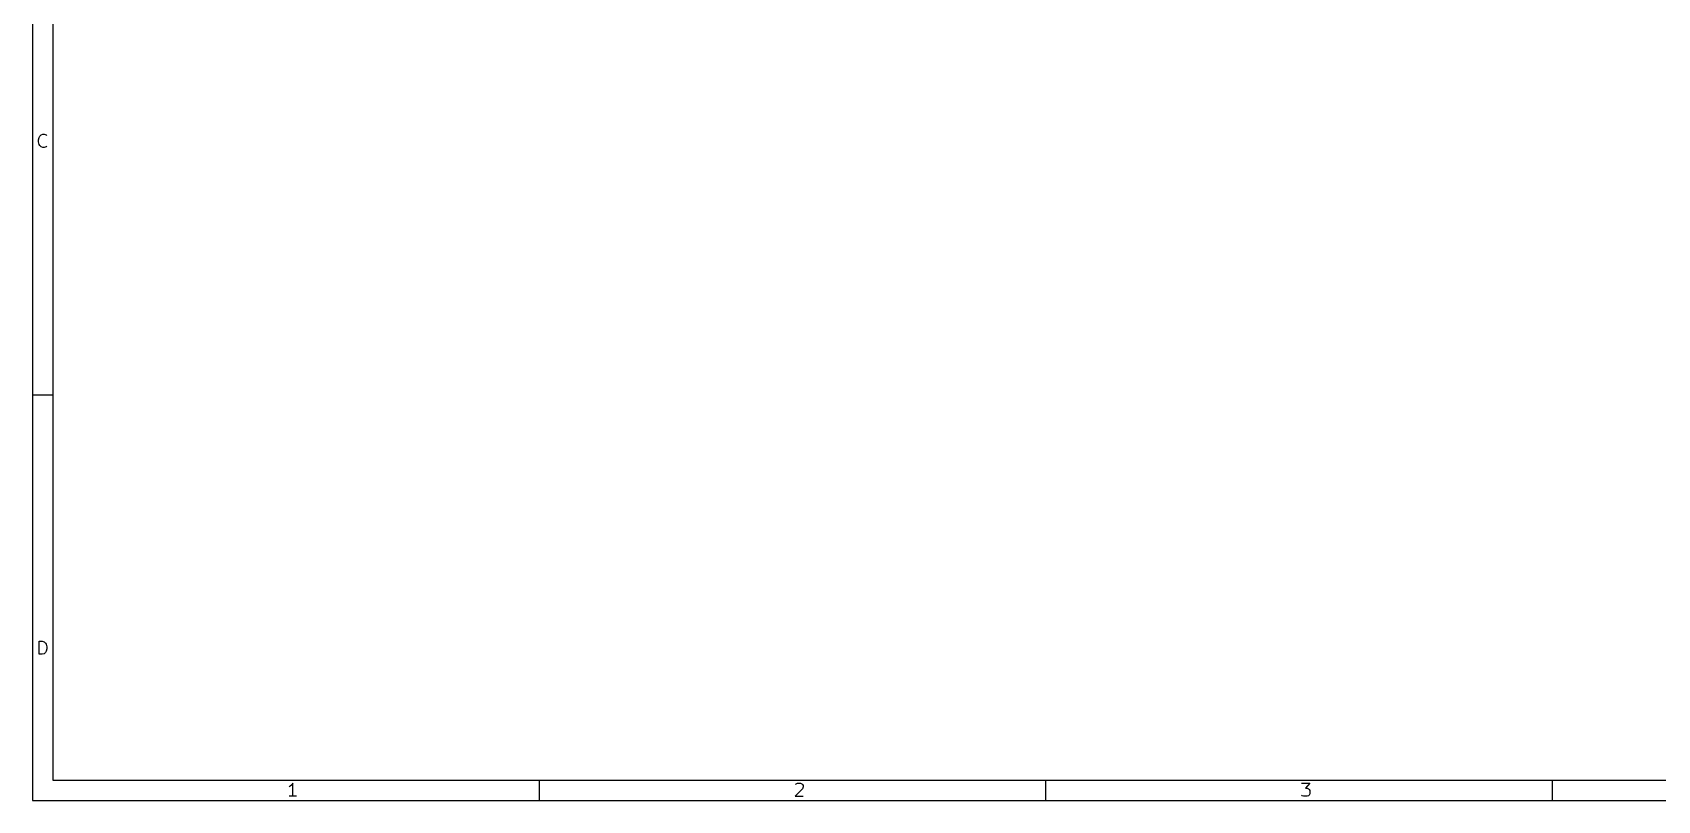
# Model space of a CAD drawing. Extents: x 10 to 287, y -200 to -10.
# Drawn here: x 10 to 170.4, y -200 to -124.2 of the extents above; entities that cross this region are included whole.
import ezdxf

# ---------------------------------------------------------------- set-up
doc = ezdxf.new("R2010")
doc.units = 0
doc.layers.add('BLACK', color=7, linetype='CONTINUOUS')

msp = doc.modelspace()

# ---------------------------------------------------------------- linework, layer by layer
at = {"layer": 'BLACK', "linetype": 'CONTINUOUS'}
for p, q in [((10, -10), (10, -200.007)), ((12, -12), (12, -198.007)), ((10.5976, -134.845), (10.6595, -134.598)), ((10.6595, -134.598), (10.7214, -134.474)), ((10.7214, -134.474), (10.8452, -134.35)), ((10.8452, -134.35), (11.031, -134.288)), ((11.031, -134.288), (11.1548, -134.288)), ((11.1548, -134.288), (11.3405, -134.35)), ((11.3405, -134.35), (11.4024, -134.412)), ((10.5976, -135.031), (10.5976, -134.845)), ((10.6595, -135.279), (10.5976, -135.031)), ((10.7214, -135.402), (10.6595, -135.279)), ((10.8452, -135.526), (10.7214, -135.402)), ((11.031, -135.588), (10.8452, -135.526)), ((11.1548, -135.588), (11.031, -135.588)), ((11.3405, -135.526), (11.1548, -135.588)), ((11.4024, -135.464), (11.3405, -135.526)), ((10, -160), (12, -160)), ((10.6595, -185.588), (10.6595, -184.288)), ((10.6595, -184.288), (10.969, -184.288)), ((10.969, -184.288), (11.1548, -184.35)), ((11.1548, -184.35), (11.2786, -184.474)), ((10.969, -185.588), (10.6595, -185.588)), ((11.1548, -185.526), (10.969, -185.588)), ((11.2786, -185.402), (11.1548, -185.526)), ((11.2786, -184.474), (11.3405, -184.598)), ((11.3405, -185.279), (11.2786, -185.402)), ((11.3405, -184.598), (11.4024, -184.845)), ((11.4024, -185.031), (11.3405, -185.279)), ((11.4024, -184.845), (11.4024, -185.031)), ((12, -198.007), (285.002, -198.007)), ((35.4464, -198.605), (35.3226, -198.667)), ((35.5702, -198.481), (35.4464, -198.605)), ((35.694, -198.295), (35.5702, -198.481)), ((35.694, -199.595), (35.694, -198.295)), ((60, -198.007), (60, -200.007)), ((86.0036, -198.852), (85.2607, -199.595)), ((85.3226, -198.419), (85.3845, -198.357)), ((85.3845, -198.357), (85.5083, -198.295)), ((85.5083, -198.295), (85.8179, -198.295)), ((85.8179, -198.295), (85.9417, -198.357)), ((85.9417, -198.357), (86.0036, -198.419)), ((86.0036, -198.419), (86.0655, -198.543)), ((86.0655, -198.667), (86.0036, -198.852)), ((86.0655, -198.543), (86.0655, -198.667)), ((110, -198.007), (110, -200.007)), ((135.261, -198.295), (136.065, -198.295)), ((136.065, -198.295), (135.632, -198.791)), ((135.632, -198.791), (135.818, -198.791)), ((135.818, -198.791), (135.942, -198.852)), ((135.942, -198.852), (136.004, -198.914)), ((160, -198.007), (160, -200.007)), ((10, -200.007), (287.002, -200.007)), ((36.0655, -199.595), (35.3226, -199.595)), ((85.2607, -199.595), (86.0655, -199.595)), ((135.323, -199.533), (135.261, -199.471)), ((135.446, -199.595), (135.323, -199.533)), ((135.818, -199.595), (135.446, -199.595)), ((135.942, -199.533), (135.818, -199.595)), ((136.004, -199.471), (135.942, -199.533)), ((136.004, -198.914), (136.065, -199.038)), ((136.065, -199.348), (136.004, -199.471)), ((136.065, -199.038), (136.065, -199.348))]:
    msp.add_line(p, q, dxfattribs=at)

doc.saveas('drawing.dxf')
